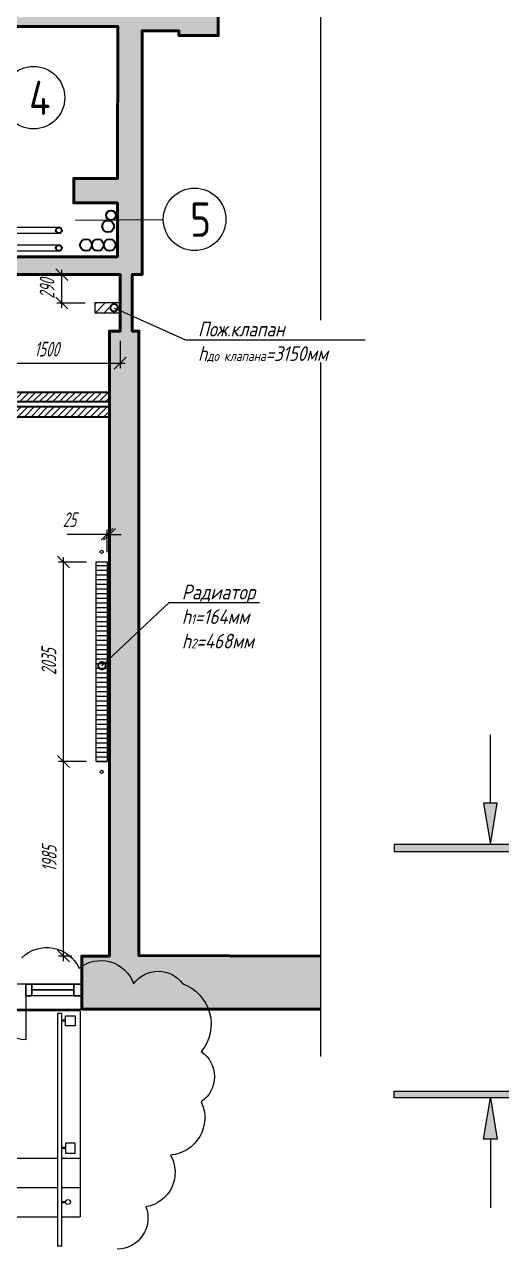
# Model space of a CAD drawing. Header units: millimetres. Extents: x -85477 to 745244, y -3684 to 128206.
# Drawn here: x 655580 to 660442, y 65925 to 78401 of the extents above; entities that cross this region are included whole.
import ezdxf
from ezdxf import colors
from ezdxf.entities.mleader import LeaderData, LeaderLine
from ezdxf.enums import TextEntityAlignment as Align
from ezdxf.math import Vec2, Vec3

# ---------------------------------------------------------------- set-up
doc = ezdxf.new("R2010")
doc.units = ezdxf.units.MM
doc.linetypes.add('ACAD_ISO02W100', pattern=[15, 12, -3])
doc.layers.add('БЛОКИ', color=7, linetype='Continuous')
for name, color, linetype, lineweight in [('РАЗМЕРЫ', 5, 'Continuous', 15), ('СТЕНЫ 01', 7, 'Continuous', 50), ('ТЕКСТ', 106, 'Continuous', 20)]:
    doc.layers.add(name, color=color, linetype=linetype, lineweight=lineweight)
doc.layers.add('ШТРИХОВКА', color=3, linetype='Continuous', transparency=0.5)
doc.styles.add('ism - 01', font='simplex.shx', dxfattribs={"width": 0.62, "oblique": 15, "height": 150})
doc.styles.add('ism - 02', font='simplex.shx', dxfattribs={"width": 0.8, "oblique": 15, "height": 150})
doc.styles.add('TITLE', font='romant.shx', dxfattribs={"width": 0.8})
doc.dimstyles.new('ism - 01', dxfattribs={"dimtxt": 150, "dimasz": 120, "dimexe": 50, "dimexo": 100, "dimgap": 65, "dimtad": 1, "dimdec": 0, "dimtxsty": 'ism - 01', "dimblk": 'OBLIQUE', "dimcen": 0, "dimdle": 50, "dimadec": 0, "dimazin": 0, "dimtfac": 1, "dimtdec": 0, "dimtmove": 0, "dimatfit": 3, "dimldrblk": 'OBLIQUE', "dimfxl": 1, "dimlwd": -1, "dimlwe": -1, "dimarcsym": 0})

# ---------------------------------------------------------------- blocks, each defined once
blk = doc.blocks.new('*U125')
at = {"layer": 'РАЗМЕРЫ', "color": 0, "ltscale": 100}
blk.add_line((0, -24135), (0, -12092.5), dxfattribs=at)
blk = doc.blocks.new('_DotSmall')
at = {"color": 0, "linetype": 'ByBlock', "const_width": 0.5}
blk.add_lwpolyline([(-0.0625, 0, 1), (0.0625, 0, 1)], format="xyb", close=True, dxfattribs=at)
blk = doc.blocks.new('_Oblique')
at = {"color": 0, "lineweight": -2}
blk.add_line((-0.5, -0.5), (0.5, 0.5), dxfattribs=at)
blk = doc.blocks.new('*D145')
at = {"layer": 'Defpoints', "color": 0}
for p in [(655055, 75250), (656555, 75274), (656555, 74946)]:
    blk.add_point(p, dxfattribs=at)
at = {"layer": 'РАЗМЕРЫ', "color": 0}
for p, q in [((655055, 75150), (655055, 74896)), ((656555, 75174), (656555, 74896)), ((655005, 74946), (656605, 74946))]:
    blk.add_line(p, q, dxfattribs=at)
at = {"layer": 'РАЗМЕРЫ', "color": 0, "xscale": 120, "yscale": 120, "zscale": 120, "rotation": 180}
blk.add_blockref('_Oblique', (655055, 74946), dxfattribs=at)
at = {"layer": 'РАЗМЕРЫ', "color": 0, "xscale": 120, "yscale": 120, "zscale": 120}
blk.add_blockref('_Oblique', (656555, 74946), dxfattribs=at)
at = {"layer": 'РАЗМЕРЫ', "color": 0, "insert": (655805, 75089), "char_height": 150, "attachment_point": 5, "style": 'ism - 01'}
blk.add_mtext('1500', dxfattribs=at)
blk = doc.blocks.new('*D148')
at = {"layer": 'Defpoints', "color": 0}
for p in [(655977, 70883), (656311, 70883), (656164, 68898)]:
    blk.add_point(p, dxfattribs=at)
at = {"layer": 'РАЗМЕРЫ', "color": 0}
for p, q in [((656211, 70883), (655927, 70883)), ((655977, 68848), (655977, 70933)), ((656064, 68898), (655927, 68898))]:
    blk.add_line(p, q, dxfattribs=at)
at = {"layer": 'РАЗМЕРЫ', "color": 0, "xscale": 120, "yscale": 120, "zscale": 120}
for p, rotation in [((655977, 70883), 90), ((655977, 68898), 270)]:
    blk.add_blockref('_Oblique', p, dxfattribs=dict(at, rotation=rotation))
at = {"layer": 'РАЗМЕРЫ', "color": 0, "insert": (655832, 69891), "char_height": 150, "attachment_point": 5, "rotation": 90, "style": 'ism - 01'}
blk.add_mtext('1985', dxfattribs=at)
blk = doc.blocks.new('*D149')
at = {"layer": 'Defpoints', "color": 0}
for p in [(655977, 72918), (656311, 72918), (656311, 70883)]:
    blk.add_point(p, dxfattribs=at)
at = {"layer": 'РАЗМЕРЫ', "color": 0}
for p, q in [((656211, 72918), (655927, 72918)), ((655977, 70833), (655977, 72968)), ((656211, 70883), (655927, 70883))]:
    blk.add_line(p, q, dxfattribs=at)
at = {"layer": 'РАЗМЕРЫ', "color": 0, "xscale": 120, "yscale": 120, "zscale": 120}
for p, rotation in [((655977, 72918), 90), ((655977, 70883), 270)]:
    blk.add_blockref('_Oblique', p, dxfattribs=dict(at, rotation=rotation))
at = {"layer": 'РАЗМЕРЫ', "color": 0, "insert": (655828, 71901), "char_height": 150, "attachment_point": 5, "rotation": 90, "style": 'ism - 01'}
blk.add_mtext('2035', dxfattribs=at)
blk = doc.blocks.new('*D150')
at = {"layer": 'Defpoints', "color": 0}
for p in [(656421, 73200), (656421, 72918), (656446, 72918)]:
    blk.add_point(p, dxfattribs=at)
at = {"layer": 'РАЗМЕРЫ', "color": 0}
for p, q in [((656421, 73018), (656421, 73250)), ((656446, 73018), (656446, 73250)), ((656421, 73200), (656016, 73200)), ((656446, 73200), (656421, 73200)), ((656446, 73200), (656566, 73200))]:
    blk.add_line(p, q, dxfattribs=at)
at = {"layer": 'РАЗМЕРЫ', "color": 0, "xscale": 120, "yscale": 120, "zscale": 120}
blk.add_blockref('_Oblique', (656421, 73200), dxfattribs=at)
at = {"layer": 'РАЗМЕРЫ', "color": 0, "xscale": 120, "yscale": 120, "zscale": 120, "rotation": 180}
blk.add_blockref('_Oblique', (656446, 73200), dxfattribs=at)
at = {"layer": 'РАЗМЕРЫ', "color": 0, "insert": (656038, 73349), "char_height": 150, "attachment_point": 5, "style": 'ism - 01'}
blk.add_mtext('25', dxfattribs=at)
blk = doc.blocks.new('*U130')
h = blk.add_hatch(color=0)
h.paths.add_polyline_path([(-750, -325), (-700, -325), (-700, -25)])
h.paths.add_polyline_path([(-700, -25), (-700, -325), (-650, -325)])
h.paths.add_polyline_path([(0, -25), (0, 25), (-1000, 25), (-1000, -25)])
at = {"color": 0}
for p, q in [((0, 25), (-1000, 25)), ((0, -25), (0, 25)), ((-1000, -25), (0, -25)), ((-700, -25), (-750, -325)), ((-650, -325), (-700, -25)), ((-750, -325), (-650, -325)), ((-700, -325), (-700, -825))]:
    blk.add_line(p, q, dxfattribs=at)
at = {"color": 0, "style": 'TITLE', "width": 0.8}
for tag, p in [('ЗНАЧЕНИЕ_2', (-1070.2, -615.2)), ('ЗНАЧЕНИЕ_1', (12250.5, -620.2))]:
    blk.add_attdef(tag, text='', height=300, dxfattribs=at).set_placement(p, align=Align.MIDDLE_CENTER)
blk = doc.blocks.new('*U132')
h = blk.add_hatch(color=0)
h.paths.add_polyline_path([(-750, 325), (-700, 325), (-700, 25)])
h.paths.add_polyline_path([(-700, 25), (-700, 325), (-650, 325)])
h.paths.add_polyline_path([(0, 25), (0, -25), (-1000, -25), (-1000, 25)])
at = {"color": 0}
for p, q in [((-700, 325), (-700, 825)), ((-750, 325), (-650, 325)), ((-700, 25), (-750, 325)), ((-650, 325), (-700, 25)), ((-1000, 25), (0, 25)), ((0, 25), (0, -25)), ((0, -25), (-1000, -25))]:
    blk.add_line(p, q, dxfattribs=at)
at = {"color": 0, "style": 'TITLE', "width": 0.8}
for tag, p in [('ЗНАЧЕНИЕ_2', (-1060, 615.2)), ('ЗНАЧЕНИЕ_1', (12219.7, 620.2))]:
    blk.add_attdef(tag, text='', height=300, dxfattribs=at).set_placement(p, align=Align.MIDDLE_CENTER)
blk = doc.blocks.new('*D543')
at = {"layer": 'Defpoints', "color": 0}
for p in [(655960, 75850), (656556, 75850), (656297, 75560)]:
    blk.add_point(p, dxfattribs=at)
at = {"layer": 'РАЗМЕРЫ', "color": 0, "linetype": 'Continuous'}
for p, q in [((655960, 75510), (655960, 75900)), ((656456, 75850), (655910, 75850)), ((656197, 75560), (655910, 75560))]:
    blk.add_line(p, q, dxfattribs=at)
at = {"layer": 'РАЗМЕРЫ', "color": 0, "xscale": 120, "yscale": 120, "zscale": 120}
for p, rotation in [((655960, 75850), 90), ((655960, 75560), 270)]:
    blk.add_blockref('_Oblique', p, dxfattribs=dict(at, rotation=rotation))
at = {"layer": 'РАЗМЕРЫ', "color": 0, "insert": (655810, 75705), "char_height": 150, "attachment_point": 5, "rotation": 90, "style": 'ism - 01'}
blk.add_mtext('290', dxfattribs=at)
blk = doc.blocks.new('елнлл')
for p, q in [((0, 0), (-2500, 0)), ((-2500, 0), (-2500, -315)), ((0, 0), (0, -2100)), ((-2350, -50), (-2450, -50)), ((-2450, -50), (-2450, -150)), ((-2350, -150), (-2350, -50)), ((-2310, -90), (-2350, -90)), ((-2310, -100), (-2350, -100)), ((-2310, -265), (-2310, -25)), ((-2310, -25), (-2270, -25)), ((-2270, -265), (-2270, -25)), ((-230, -25), (-230, -2400)), ((-190, -25), (-230, -25)), ((-190, -25), (-190, -2400)), ((-190, -90), (-150, -90)), ((-190, -100), (-150, -100)), ((-150, -150), (-150, -50)), ((-150, -50), (-50, -50)), ((-50, -50), (-50, -150)), ((-2500, -200), (-7600, -200)), ((-7600, -200), (-7600, -315)), ((-2450, -150), (-2350, -150)), ((-50, -150), (-150, -150)), ((-2360, -315), (-7900, -315)), ((-7900, -355), (-7900, -315)), ((-2360, -355), (-7900, -355)), ((-2500, -300), (-7600, -300)), ((-7600, -355), (-7600, -1245)), ((-7355, -275), (-7355, -315)), ((-7345, -275), (-7345, -315)), ((-6155, -275), (-6155, -315)), ((-6145, -275), (-6145, -315)), ((-4955, -275), (-4955, -315)), ((-4945, -275), (-4945, -315)), ((-3755, -275), (-3755, -315)), ((-3745, -275), (-3745, -315)), ((-2555, -275), (-2555, -315)), ((-2545, -275), (-2545, -315)), ((-2500, -355), (-2500, -1245)), ((-2360, -1245), (-7900, -1245)), ((-7900, -1245), (-7900, -1285)), ((-2360, -1285), (-7900, -1285)), ((-7600, -1285), (-7600, -1400)), ((-2500, -1300), (-7600, -1300)), ((-7355, -1325), (-7355, -1285)), ((-7345, -1325), (-7345, -1285)), ((-6155, -1325), (-6155, -1285)), ((-6145, -1325), (-6145, -1285)), ((-4955, -1325), (-4955, -1285)), ((-4945, -1325), (-4945, -1285)), ((-3755, -1325), (-3755, -1285)), ((-3745, -1325), (-3745, -1285)), ((-2555, -1325), (-2555, -1285)), ((-2545, -1325), (-2545, -1285)), ((-2500, -1285), (-2500, -2100)), ((-2450, -1350), (-2350, -1350)), ((-2450, -1450), (-2450, -1350)), ((-2350, -1350), (-2350, -1450)), ((-2310, -1335), (-2310, -2400)), ((-2270, -1335), (-2270, -2400)), ((-50, -1350), (-150, -1350)), ((-150, -1350), (-150, -1450)), ((-50, -1450), (-50, -1350)), ((-2500, -1400), (-7600, -1400)), ((-2350, -1450), (-2450, -1450)), ((-2310, -1390), (-2350, -1390)), ((-2310, -1400), (-2350, -1400)), ((-190, -1390), (-150, -1390)), ((-190, -1400), (-150, -1400)), ((-150, -1450), (-50, -1450)), ((-2500, -1500), (-2310, -1500)), ((-2270, -1500), (-230, -1500)), ((-190, -1500), (0, -1500)), ((-2500, -1800), (-2310, -1800)), ((-2270, -1800), (-230, -1800)), ((-190, -1800), (0, -1800)), ((-2310, -1944), (-2350, -1944)), ((-2310, -1954), (-2350, -1954)), ((-190, -1944), (-150, -1944)), ((-190, -1954), (-150, -1954)), ((-2500, -2100), (-2310, -2100)), ((-2270, -2100), (-230, -2100)), ((-190, -2100), (0, -2100)), ((-2310, -2400), (-2270, -2400)), ((-190, -2400), (-230, -2400))]:
    blk.add_line(p, q)
for centre in [(-7350, -250), (-6150, -250), (-4950, -250), (-3750, -250), (-2550, -250), (-7350, -1350), (-6150, -1350), (-4950, -1350), (-3750, -1350), (-2550, -1350), (-2375, -1949), (-125, -1949)]:
    blk.add_circle(centre, 25)
for centre, radius, start, end in [((-2360, -265), 50, 270, 360), ((-2360, -265), 90, 270, 0), ((-2360, -1335), 90, 0, 90), ((-2360, -1335), 50, 0, 90)]:
    blk.add_arc(centre, radius, start, end)
at = {"layer": 'РАЗМЕРЫ'}
blk.add_line((-1815, -629), (-1815, -629), dxfattribs=at)

msp = doc.modelspace()

# ---------------------------------------------------------------- hatches: boundary and pattern name
at = {"layer": 'РАЗМЕРЫ', "linetype": 'ACAD_ISO02W100', "ltscale": 0.3}
h = msp.add_hatch(dxfattribs=at)
h.set_pattern_fill('ANSI31', color=0, scale=20)
h.paths.add_polyline_path([(656556.3, 75560.3), (656297.2, 75560.3), (656297.2, 75460.3), (656556.3, 75460.3)])
at = {"layer": 'РАЗМЕРЫ'}
h = msp.add_hatch(dxfattribs=at)
h.set_pattern_fill('ANSI31', color=0, scale=15, angle=-45)
h.set_pattern_definition([(360, (587391.956, 625762.653), (9e-15, 47.625), [])])
h.paths.add_polyline_path([(656421.3, 72918.3), (656421.3, 70883.3), (656311.3, 70883.3), (656311.3, 72918.3)])
at = {"layer": 'ШТРИХОВКА', "true_color": 0x000000}
h = msp.add_hatch(dxfattribs=at)
h.set_pattern_fill('ANSI35', color=18, scale=25)
h.paths.add_polyline_path([(654350.3, 79138.3), (656095.3, 79138.3), (656095.3, 78573.3), (654350.3, 78573.3)], flags=16)
h.paths.add_polyline_path([(658600.5, 68897.9), (658600.5, 68358.3), (656164.3, 68358.3), (656164.3, 68898.3), (656446.3, 68898.3), (656446.3, 75274.3), (656556.3, 75274.3), (656556.3, 75850.3), (654363.3, 75850.3), (654363.3, 76524.3), (653667.3, 76524.3), (653667.3, 76027.3), (653267.3, 76027.3), (653267.3, 76834.3), (653512.3, 76834.3), (653512.3, 77019.3), (653652.3, 77019.3), (653652.3, 76869.3), (653697.3, 76869.3), (653697.3, 76741.3), (654820.3, 76741.3), (654820.3, 76581.3), (654562.3, 76581.3), (654562.3, 76031.3), (656527.3, 76031.2), (656527.3, 76581.5), (656082.8, 76581), (656082.8, 76831.5), (656528.6, 76831.2), (656530.8, 78381.3), (654315.3, 78381.3), (654315.3, 78259.3), (653647.3, 78259.3), (653647.3, 78029.3), (653512.3, 78029.3), (653512.3, 78553.3), (653965.3, 78553.3), (653965.3, 79258.3), (656215.3, 79258.3), (656215.3, 78573.3), (657154.3, 78573.3), (657154.3, 78708.3), (657254.3, 78708.3), (657254.3, 86108.3), (657196.3, 86108.3), (657196.3, 86738.3), (657219.3, 86738.3), (657219.3, 91173.3), (656821.3, 91173.3), (656821.3, 91609.3), (658600.5, 91609.3), (658600.5, 91189.3), (657554.3, 91189.3), (657554.3, 78288.3), (657154.3, 78288.3), (657154.3, 78335.9), (656779.3, 78336.8), (656779.3, 75850.3), (656677.8, 75850.3), (656677.8, 75274.3), (656746.3, 75274.3), (656746.3, 68902.8)])

# ---------------------------------------------------------------- linework, layer by layer
msp.add_line((656098.6, 76405.2), (656995.1, 76413.2))
at = {"color": 6}
for p, q in [((655026.3, 76271.2), (655929.3, 76271.2)), ((655929.3, 76331.2), (655026.7, 76331.2)), ((655929.3, 76151.2), (655026.7, 76151.2)), ((655026.3, 76091.2), (655929.3, 76091.2))]:
    msp.add_line(p, q, dxfattribs=at)
at = {"color": 1}
msp.add_lwpolyline([(655551.9, 68881.3, -0.520567), (656136.1, 68773.9, -0.520567), (656692.6, 68614.3, -0.520567), (657193.4, 68614.3, -0.520567), (657382.4, 67925.3, -0.520567), (657382.4, 67410.6, -0.520567), (657068.2, 66868.1, -0.520567), (656817.8, 66339.4, -0.520567), (656525.7, 65908.2, -0.520567)], format="xyb", dxfattribs=at)
for centre, radius in [((655672, 77654.5), 318.6), ((657313.6, 76413.2), 318.6), ((656366.5, 73021.8), 16), ((656366.5, 70777.6), 16)]:
    msp.add_circle(centre, radius)
at = {"color": 1, "lineweight": 35}
for centre, radius in [((656462.3, 76455), 50), ((656432.3, 76342), 60), ((656207.3, 76152), 60), ((656327.3, 76152), 60), ((656447.3, 76152), 60)]:
    msp.add_circle(centre, radius, dxfattribs=at)
at = {"color": 6, "lineweight": 35}
for centre in [(655929.3, 76301.2), (655929.3, 76121.2)]:
    msp.add_circle(centre, 30, dxfattribs=at)
at = {"color": 6}
for centre in [(655929.3, 76301.2), (655929.3, 76121.2)]:
    msp.add_arc(centre, 30, 90.00016, 270, dxfattribs=at)
at = {"layer": 'РАЗМЕРЫ'}
msp.add_line((655881.5, 76151.1), (655629.5, 76151.1), dxfattribs=at)
at = {"layer": 'РАЗМЕРЫ', "color": 0, "linetype": 'ACAD_ISO02W100', "ltscale": 0.3}
msp.add_lwpolyline([(656556.3, 75560.3), (656297.2, 75560.3), (656297.2, 75460.3), (656556.3, 75460.3)], close=True, dxfattribs=at)
at = {"layer": 'РАЗМЕРЫ', "color": 1, "linetype": 'ACAD_ISO02W100', "lineweight": 35, "ltscale": 0.3}
msp.add_lwpolyline([(646091.3, 74400.3), (656446.3, 74400.3), (656446.3, 74500.3), (646091.3, 74500.3)], close=True, dxfattribs=at)
at = {"layer": 'РАЗМЕРЫ', "color": 0}
msp.add_lwpolyline([(656421.3, 72918.3), (656421.3, 70883.3), (656311.3, 70883.3), (656311.3, 72918.3)], close=True, dxfattribs=at)
at = {"layer": 'РАЗМЕРЫ', "color": 4}
for points in [[(653885.3, 68358.3), (656164.3, 68358.3), (656164.3, 68613.3), (653885.3, 68613.3)], [(655654.8, 68613.3), (656084.3, 68613.3), (656084.3, 68553.3), (655654.8, 68553.3)], [(655654.8, 68553.3), (656084.3, 68553.3), (656084.3, 68493.3), (655654.8, 68493.3)]]:
    msp.add_lwpolyline(points, close=True, dxfattribs=at)
at = {"layer": 'РАЗМЕРЫ', "color": 4, "lineweight": 30}
for points in [[(655594.8, 68613.3), (655594.8, 68493.3), (655654.8, 68493.3), (655654.8, 68613.3)], [(656084.3, 68613.3), (656084.3, 68493.3), (656164.3, 68493.3), (656164.3, 68613.3)]]:
    msp.add_lwpolyline(points, close=True, dxfattribs=at)
at = {"layer": 'РАЗМЕРЫ', "color": 4}
msp.add_lwpolyline([(655594.8, 68493.3), (655594.8, 68043.3, -0.3543234), (655124.8, 68493.3)], format="xyb", dxfattribs=at)
at = {"layer": 'СТЕНЫ 01'}
for points in [[(658600.5, 68897.9), (656746.3, 68902.8), (656746.3, 75274.3), (656677.8, 75274.3), (656677.8, 75850.3), (656779.3, 75850.3), (656779.3, 78336.8), (657154.3, 78335.9), (657154.3, 78288.3), (657554.3, 78288.3), (657554.3, 91189.3), (658600.5, 91189.3)], [(654315.3, 78381.3), (656530.8, 78381.3), (656528.6, 76831.2), (656082.8, 76831.5), (656082.8, 76581), (656527.3, 76581.5), (656527.3, 76031.2), (654562.3, 76031.3)], [(654363.3, 75850.3), (656556.3, 75850.3), (656556.3, 75274.3), (656446.3, 75274.3), (656446.3, 68898.3), (656164.3, 68898.3), (656164.3, 68358.3), (658600.5, 68358.3)]]:
    msp.add_lwpolyline(points, dxfattribs=at)

# ---------------------------------------------------------------- block references
msp.add_blockref('елнлл', (656147.8, 68338.3))
at = {"layer": 'БЛОКИ', "xscale": 1.4, "yscale": 1.4, "zscale": 1.4, "rotation": 180}
for name, p in [('*U130', (659349.2, 70001.7)), ('*U132', (659349.2, 67486.9))]:
    msp.add_blockref(name, p, dxfattribs=at)
at = {"layer": 'РАЗМЕРЫ', "color": 0}
msp.add_blockref('*U125', (658600.5, 92009.3), dxfattribs=at)

# ---------------------------------------------------------------- texts
at = {"color": 0, "lineweight": 25, "char_height": 350, "attachment_point": 1, "style": 'TITLE'}
for s, insert in [('4', (655626.9, 77827.2)), ('5', (657268.6, 76585.9))]:
    msp.add_mtext_dynamic_manual_height_columns(s, width=6363.628, gutter_width=1500, heights=[0], dxfattribs=dict(at, insert=insert)).dxf.set("width", 4666.331)

# ---------------------------------------------------------------- dimensions: what is measured, and where the dimension line sits
at = {"layer": 'РАЗМЕРЫ'}
dim = msp.add_linear_dim(base=(655960.1, 75850.3), p1=(656297.2, 75560.3), p2=(656556.3, 75850.3), angle=90, dimstyle='ism - 01', override={"dimfxl": 2}, dxfattribs=at)
dim.commit()
dim.dimension.update_dxf_attribs({"geometry": '*D543', "text_midpoint": (655960.1, 75705.3), "dimtype": 160})
for base, p1, p2, picture, middle in [((656555.3, 74946), (655055.3, 75250.3), (656555.3, 75274.3), '*D145', (655805.3, 75089.1)), ((656421.3, 73199.9), (656446.3, 72918.3), (656421.3, 72918.3), '*D150', (656038.5, 73348.8))]:
    dim = msp.add_linear_dim(base=base, p1=p1, p2=p2, dimstyle='ism - 01', dxfattribs=at)
    dim.commit()
    dim.dimension.update_dxf_attribs({"geometry": picture, "text_midpoint": middle})
dim = msp.add_linear_dim(base=(655976.6, 70883.3), p1=(656164.3, 68898.3), p2=(656311.3, 70883.3), angle=90, dimstyle='ism - 01', dxfattribs=at)
dim.commit()
dim.dimension.update_dxf_attribs({"geometry": '*D148', "text_midpoint": (655832.2, 69890.8)})

# ---------------------------------------------------------------- next in the draw order: leaders
at = {"layer": 'ТЕКСТ', "color": 0}
ml = msp.add_multileader_mtext('Standard', dxfattribs=at)
ml.set_content('Пож.клапан\\Ph{\\H0.66667x;до клапана\\H1.49999x;=3150мм}', style='ism - 02')
ml.set_leader_properties(linetype='ByLayer', lineweight=-1)
ml.set_arrow_properties(name='DOTSMALL')
ml.build(insert=Vec2(0, 0))
ml.multileader.update_dxf_attribs({"text_left_attachment_type": 6, "text_right_attachment_type": 6, "arrow_head_size": 150})
ctx = ml.context
ctx.base_point, ctx.char_height, ctx.arrow_head_size, ctx.plane_origin = Vec3(657346.4, 75185.5), 150, 150, Vec3(656037.6, 73228.4)
ctx.left_attachment, ctx.right_attachment = 6, 6
notes = []
notes.append((ctx, [(0, (1, 1, 0), (657220.7, 75185.5), (1, 0), 125.7, [(0, [(656493.5, 75511.7)], 0, [])])]))
ctx.mtext.insert, ctx.mtext.flow_direction = Vec3(657348.4, 75368.9), 5
ctx.mtext.has_bg_fill, ctx.mtext.bg_color, ctx.mtext.bg_scale_factor, ctx.mtext.bg_transparency, ctx.mtext.use_window_bg_color = 1, -1073741824, 1.1, 0, 1
ml = msp.add_multileader_mtext('Standard', dxfattribs=at)
ml.set_content('Радиатор\\Ph{\\H0.66667x;1}=164мм\\Ph{\\H0.66667x;2\\H1.49999x;=468мм}', style='ism - 02')
ml.set_leader_properties(linetype='ByLayer', lineweight=-1)
ml.set_arrow_properties(name='DOTSMALL')
ml.build(insert=Vec2(0, 0))
ml.multileader.update_dxf_attribs({"text_left_attachment_type": 6, "text_right_attachment_type": 6, "arrow_head_size": 150})
ctx = ml.context
ctx.base_point, ctx.char_height, ctx.arrow_head_size, ctx.plane_origin = Vec3(657181.6, 72506.3), 150, 150, Vec3(655872.8, 70549.2)
ctx.left_attachment, ctx.right_attachment = 6, 6
notes.append((ctx, [(0, (1, 1, 0), (657055.9, 72506.3), (1, 0), 125.7, [(0, [(656368.9, 71860.6)], 0, [])])]))
ctx.mtext.insert, ctx.mtext.flow_direction = Vec3(657183.6, 72686.3), 5
ctx.mtext.has_bg_fill, ctx.mtext.bg_color, ctx.mtext.bg_scale_factor, ctx.mtext.bg_transparency, ctx.mtext.use_window_bg_color = 1, -1073741824, 1.1, 0, 1
for ctx, leaders in notes:
    for number, flags, end, landing, length, lines in leaders:
        leader = LeaderData()
        leader.index, (leader.has_last_leader_line, leader.has_dogleg_vector, leader.attachment_direction) = number, flags
        leader.last_leader_point, leader.dogleg_vector, leader.dogleg_length = Vec3(end), Vec3(landing), length
        for number, points, colour, breaks in lines:
            line = LeaderLine()
            line.index, line.vertices, line.color, line.breaks = number, Vec3.list(points), colors.encode_raw_color(colour), breaks
            leader.lines.append(line)
        ctx.leaders.append(leader)

# ---------------------------------------------------------------- next in the draw order: hatches: boundary and pattern name
at = {"layer": 'РАЗМЕРЫ', "linetype": 'ACAD_ISO02W100', "ltscale": 0.3}
h = msp.add_hatch(dxfattribs=at)
h.set_pattern_fill('ANSI31', color=1, scale=15)
h.paths.add_polyline_path([(646091.3, 74400.3), (656446.3, 74400.3), (656446.3, 74500.3), (646091.3, 74500.3)])
h.paths.add_polyline_path([(646091.3, 74650.3), (656446.3, 74650.3), (656446.3, 74550.3), (646091.3, 74550.3)])

# ---------------------------------------------------------------- next in the draw order: linework, layer by layer
at = {"layer": 'РАЗМЕРЫ', "color": 1, "linetype": 'ACAD_ISO02W100', "lineweight": 35, "ltscale": 0.3}
msp.add_lwpolyline([(646091.3, 74650.3), (656446.3, 74650.3), (656446.3, 74550.3), (646091.3, 74550.3)], close=True, dxfattribs=at)

# ---------------------------------------------------------------- next in the draw order: dimensions: what is measured, and where the dimension line sits
at = {"layer": 'РАЗМЕРЫ'}
dim = msp.add_linear_dim(base=(655976.6, 72918.3), p1=(656311.3, 70883.3), p2=(656311.3, 72918.3), angle=90, dimstyle='ism - 01', dxfattribs=at)
dim.commit()
dim.dimension.update_dxf_attribs({"geometry": '*D149', "text_midpoint": (655827.6, 71900.8)})

doc.saveas('drawing.dxf')
